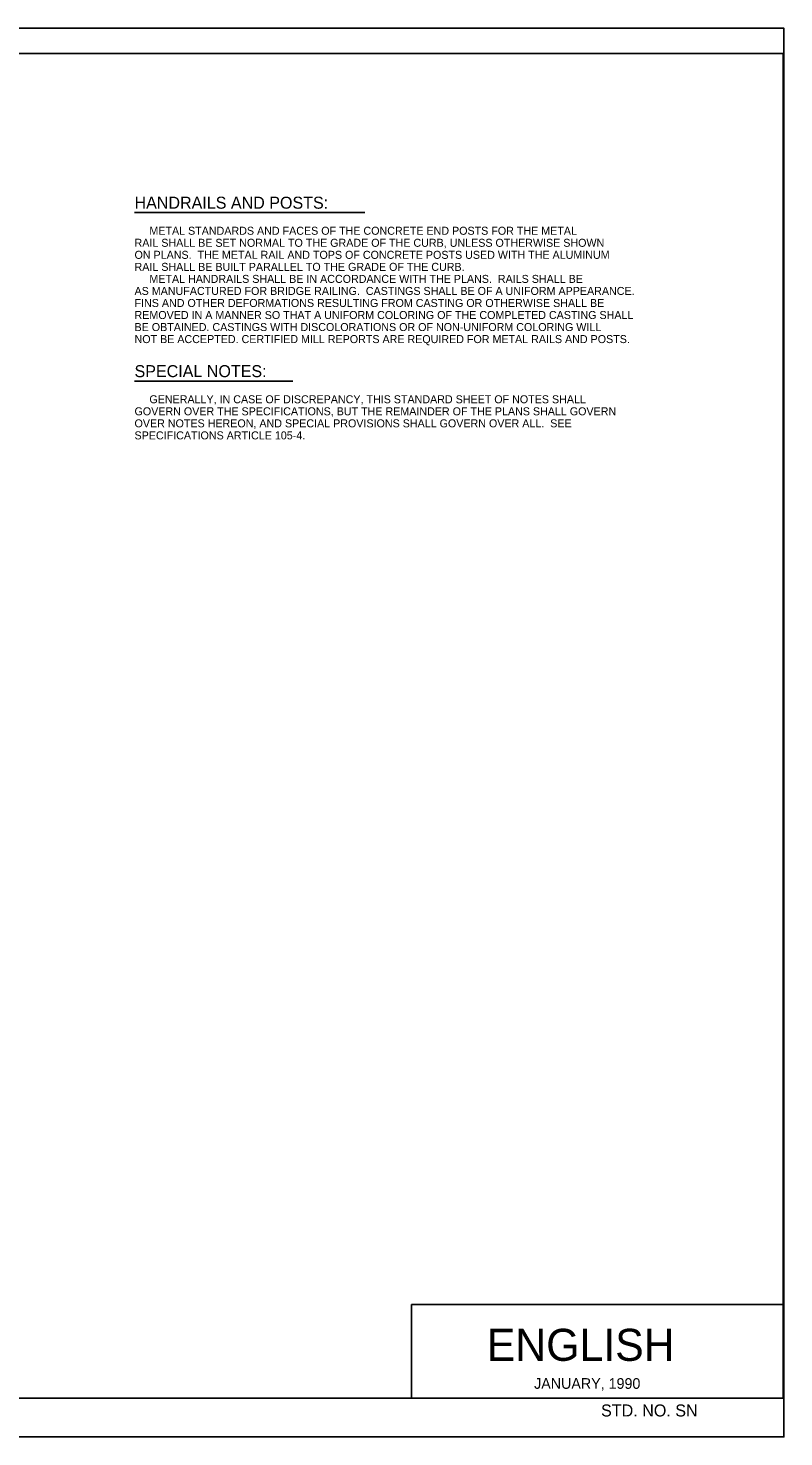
# Model space of a CAD drawing. Extents: x 10001.9 to 10034.9, y 9999.2 to 10021.2.
# Drawn here: x 10023.14 to 10034.94, y 9999.2 to 10021.2 of the extents above; entities that cross this region are included whole.
import ezdxf

# ---------------------------------------------------------------- set-up
doc = ezdxf.new("R2010")
doc.units = 0
for name, color, linetype in [('Plan Sheet', 7, 'Continuous'), ('Plot Shape', 7, 'Continuous'), ('Text', 7, 'Continuous')]:
    doc.layers.add(name, color=color, linetype=linetype)

msp = doc.modelspace()

# ---------------------------------------------------------------- linework, layer by layer
at = {"layer": 'Plan Sheet'}
for p, q in [((10034.945, 10021.202), (10034.945, 10021.202)), ((10002.936, 10020.808), (10034.936, 10020.808)), ((10034.936, 10020.808), (10034.936, 9999.808)), ((10034.936, 10001.271), (10029.128, 10001.271)), ((10029.128, 10001.271), (10029.128, 9999.809)), ((10002.936, 9999.808), (10034.936, 9999.808)), ((10034.945, 9999.202), (10034.945, 9999.202))]:
    msp.add_line(p, q, dxfattribs=at)
at = {"layer": 'Plot Shape'}
msp.add_lwpolyline([(10001.882, 10021.202), (10034.945, 10021.202), (10034.945, 9999.202), (10001.882, 9999.202)], close=True, dxfattribs=at)
at = {"layer": 'Text'}
for p, q in [((10024.803, 10018.321), (10028.402, 10018.321)), ((10024.803, 10015.689), (10027.278, 10015.689))]:
    msp.add_line(p, q, dxfattribs=at)

# ---------------------------------------------------------------- texts
for s, height, p in [('HANDRAILS AND POSTS:', 0.18755, (10024.803, 10018.383)), ('     METAL STANDARDS AND FACES OF THE CONCRETE END POSTS FOR THE METAL', 0.125, (10024.803, 10017.976)), ('ON PLANS.  THE METAL RAIL AND TOPS OF CONCRETE POSTS USED WITH THE ALUMINUM', 0.125, (10024.803, 10017.6)), ('RAIL SHALL BE SET NORMAL TO THE GRADE OF THE CURB, UNLESS OTHERWISE SHOWN', 0.125, (10024.803, 10017.788)), ('RAIL SHALL BE BUILT PARALLEL TO THE GRADE OF THE CURB.', 0.125, (10024.803, 10017.412)), ('     METAL HANDRAILS SHALL BE IN ACCORDANCE WITH THE PLANS.  RAILS SHALL BE', 0.125, (10024.803, 10017.224)), ('AS MANUFACTURED FOR BRIDGE RAILING.  CASTINGS SHALL BE OF A UNIFORM APPEARANCE.', 0.125, (10024.803, 10017.036)), ('FINS AND OTHER DEFORMATIONS RESULTING FROM CASTING OR OTHERWISE SHALL BE ', 0.125, (10024.803, 10016.848)), ('REMOVED IN A MANNER SO THAT A UNIFORM COLORING OF THE COMPLETED CASTING SHALL  ', 0.125, (10024.803, 10016.66)), ('BE OBTAINED. CASTINGS WITH DISCOLORATIONS OR OF NON-UNIFORM COLORING WILL', 0.125, (10024.803, 10016.472)), ('NOT BE ACCEPTED. CERTIFIED MILL REPORTS ARE REQUIRED FOR METAL RAILS AND POSTS.', 0.125, (10024.803, 10016.284)), ('SPECIAL NOTES:', 0.18755, (10024.803, 10015.752)), ('GOVERN OVER THE SPECIFICATIONS, BUT THE REMAINDER OF THE PLANS SHALL GOVERN ', 0.125, (10024.803, 10015.156)), ('     GENERALLY, IN CASE OF DISCREPANCY, THIS STANDARD SHEET OF NOTES SHALL', 0.125, (10024.803, 10015.344)), ('OVER NOTES HEREON, AND SPECIAL PROVISIONS SHALL GOVERN OVER ALL.  SEE ', 0.125, (10024.803, 10014.968)), ('SPECIFICATIONS ARTICLE 105-4.', 0.125, (10024.803, 10014.78)), ('ENGLISH', 0.5, (10030.304, 10000.389)), ('JANUARY, 1990', 0.16667, (10031.044, 9999.952)), ('STD. NO. SN', 0.188, (10032.09, 9999.52))]:
    msp.add_text(s, height=height, dxfattribs=at).set_placement(p)

doc.saveas('drawing.dxf')
